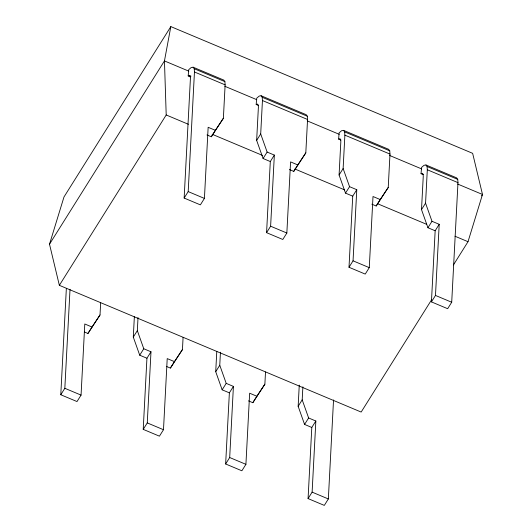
<?xml version="1.0" encoding="UTF-8"?>
<svg xmlns="http://www.w3.org/2000/svg" width="532" height="532" viewBox="0 0 532 532"><rect width="100%" height="100%" fill="white"/><g stroke="black" fill="none" stroke-linecap="round" stroke-linejoin="round"><path stroke-width="0.8" d="M100.661 302.741L100.016 314.964L92.003 327.014L84.788 323.981L81.057 395.11L77.014 401.56L60.781 394.751L66.36 288.331M60.781 394.751L64.831 388.293L70.018 289.302M183.088 337.355L182.449 349.571L174.436 361.627L167.214 358.595L163.49 429.723L159.44 436.173L143.214 429.364L146.938 358.236L139.723 355.203L133.293 337.089L134.357 316.713M143.214 429.364L147.264 422.907L150.988 351.785L143.766 348.753L137.336 330.631L138.021 317.597M223.38 118.27L215.367 130.32L208.145 127.288L204.421 198.416L200.371 204.867L184.145 198.057L190.416 78.437L190.243 76.389L189.472 75.524L188.188 75.93L188.727 69.652L191.221 67.517L193.109 67.198L223.773 80.079L224.89 81.615L225.129 84.861L223.38 118.27L211.317 136.777L206.988 134.955M184.145 198.057L188.195 191.6L194.459 71.98L194.22 68.734L193.109 67.198M265.515 371.961L264.876 384.184L256.863 396.24L249.648 393.208L245.917 464.336L241.867 470.787L225.641 463.977L229.372 392.849L222.15 389.816L215.719 371.695L216.79 351.326M225.641 463.977L229.691 457.52L233.415 386.398L226.2 383.366L219.769 365.245L220.448 352.211M305.807 152.877L297.794 164.933L290.578 161.901L286.848 233.029L282.798 239.48L266.572 232.67L270.303 161.542L263.081 158.509L256.65 140.388L258.399 106.985L258.226 104.937L257.461 104.073L256.178 104.478L256.71 98.201L259.21 96.066L261.099 95.747L306.206 114.693L307.316 116.222L307.556 119.474L305.807 152.877L293.75 171.39L289.415 169.568M266.572 232.67L270.622 226.213L274.346 155.091L267.13 152.059L260.7 133.938L262.449 100.528L262.21 97.283L261.099 95.747M333.537 399.951L328.344 498.95L324.301 505.4L308.075 498.584L311.799 427.462L304.577 424.43L298.153 406.308L299.263 385.128M308.075 498.584L312.118 492.133L315.848 421.012L308.627 417.979L302.196 399.858L302.881 386.817M388.234 187.49L380.227 199.547L373.005 196.514L369.274 267.643L365.231 274.093L349.005 267.277L352.729 196.155L345.507 193.123L339.084 175.001L340.832 141.598L340.66 139.55L339.895 138.686L338.611 139.091L339.143 132.814L341.637 130.679L343.526 130.36L388.633 149.306L389.75 150.835L389.989 154.087L388.234 187.49L376.177 205.997L371.848 204.182M349.005 267.277L353.048 260.826L356.779 189.705L349.557 186.672L343.127 168.551L344.876 135.141L344.636 131.896L343.526 130.36M435.163 230.768L427.941 227.736L421.51 209.615L423.259 176.212L423.086 174.163L422.322 173.299L421.038 173.705L421.57 167.427L424.071 165.286L425.952 164.973L456.622 177.854L457.739 179.384L457.979 182.636L451.708 302.249L447.658 308.706L431.432 301.89L435.163 230.768L439.206 224.311L431.991 221.285L425.56 203.164L427.309 169.755L427.07 166.509L425.952 164.973M431.432 301.89L435.482 295.44L439.206 224.311M453.444 264.929L468.014 241.701L482.491 194.466L472.642 153.329L170.832 26.6L164.455 60.921L166.203 114.965L59.358 285.332L361.168 412.061L431.811 299.423M59.358 285.332L49.509 244.195L63.986 196.966L170.832 26.6M49.509 244.195L164.455 60.921L188.793 71.142M84.349 331.955L87.96 333.471L92.003 327.014M211.317 136.777L215.367 130.32M100.016 314.964L87.96 333.471M133.293 337.089L137.336 330.631M256.65 140.388L260.7 133.938M139.723 355.203L143.766 348.753M263.081 158.509L267.13 152.059M146.938 358.236L150.988 351.785M270.303 161.542L274.346 155.091M166.775 366.568L170.386 368.084L174.436 361.627M293.75 171.39L297.794 164.933M182.449 349.571L170.386 368.084M215.719 371.695L219.769 365.245M339.084 175.001L343.127 168.551M222.15 389.816L226.2 383.366M345.507 193.123L349.557 186.672M229.372 392.849L233.415 386.398M352.729 196.155L356.779 189.705M248.484 400.875L252.82 402.697L256.863 396.24M376.177 205.997L380.227 199.547M264.876 384.184L252.82 402.697M298.153 406.308L302.196 399.858M421.51 209.615L425.56 203.164M304.577 424.43L308.627 417.979M427.941 227.736L431.991 221.285M311.799 427.462L315.848 421.012M481.606 195.869L482.491 194.466L457.587 184.012M194.22 68.734L224.89 81.615M262.21 97.283L307.316 116.222M344.636 131.896L389.75 150.835M427.07 166.509L457.739 179.384M194.459 71.98L225.129 84.861M262.449 100.528L307.556 119.474M344.876 135.141L389.989 154.087M427.309 169.755L457.979 182.636M224.79 86.257L256.783 99.69M307.223 120.87L339.21 134.303M389.65 155.484L421.643 168.917M189.472 75.524L190.968 76.156M188.188 75.93L190.436 76.874M256.178 104.478L258.472 105.442M338.611 139.091L340.906 140.056M421.038 173.705L423.286 174.642M166.203 114.965L188.421 124.295M212.162 134.264L262.722 155.497M294.894 169.003L344.683 189.911M377.62 203.743L426.651 224.331M454.993 236.228L468.014 241.701M188.195 191.6L204.421 198.416M270.622 226.213L286.848 233.029M353.048 260.826L369.274 267.643M435.482 295.44L451.708 302.249M64.831 388.293L81.057 395.11M147.264 422.907L163.49 429.723M229.691 457.52L245.917 464.336M312.118 492.133L328.344 498.95"/></g></svg>
